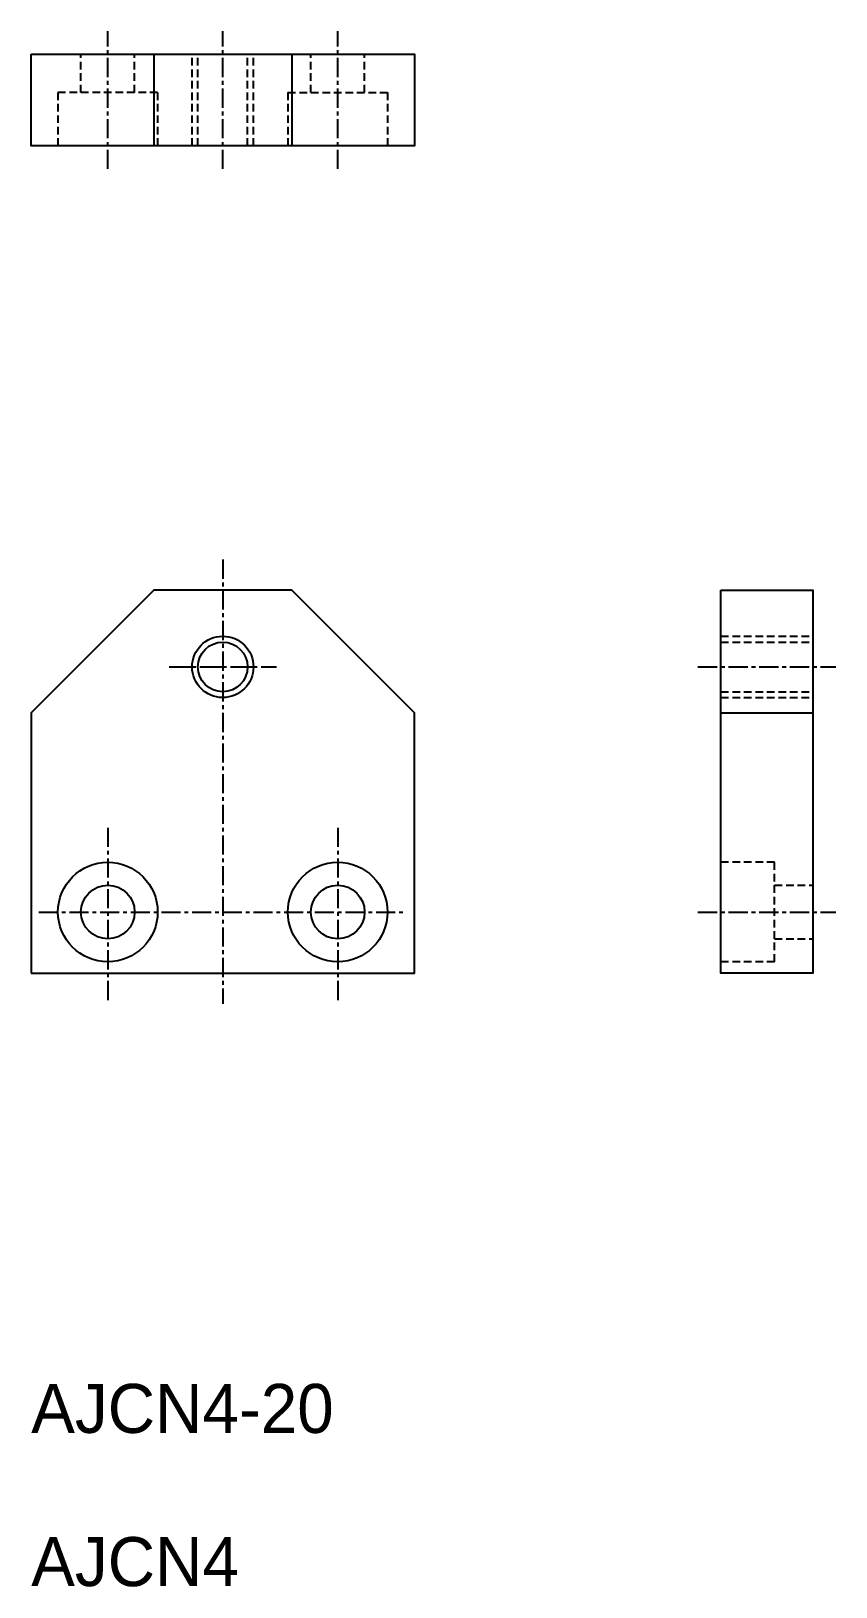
# Model space of a CAD drawing. Extents: x -2926 to -2874, y -969 to -867.
import ezdxf

# ---------------------------------------------------------------- set-up
doc = ezdxf.new("R2010")
doc.units = 0
doc.linetypes.add('CENTER', pattern=[2, 1.25, -0.25, 0.25, -0.25])
doc.linetypes.add('DASHED', pattern=[0.75, 0.5, -0.25])
doc.layers.get('0').update_dxf_attribs({"linetype": 'CONTINUOUS'})
doc.layers.add('CENTER', color=1, linetype='CENTER')

msp = doc.modelspace()

# ---------------------------------------------------------------- linework, layer by layer
at = {"color": 3, "linetype": 'DASHED'}
for p, q in [((-2922.75, -871.4), (-2922.75, -868.9)), ((-2919.25, -871.4), (-2919.25, -868.9)), ((-2915.5, -874.9), (-2915.5, -868.9)), ((-2915.12, -874.9), (-2915.12, -868.9)), ((-2911.88, -874.9), (-2911.88, -868.9)), ((-2911.5, -874.9), (-2911.5, -868.9)), ((-2907.75, -871.4), (-2907.75, -868.9)), ((-2904.25, -871.4), (-2904.25, -868.9)), ((-2924.25, -871.4), (-2924.25, -874.9)), ((-2917.75, -871.4), (-2924.25, -871.4)), ((-2917.75, -871.4), (-2917.75, -874.9)), ((-2909.25, -871.4), (-2902.75, -871.4)), ((-2909.25, -871.4), (-2909.25, -874.9)), ((-2902.75, -871.4), (-2902.75, -874.9)), ((-2881, -906.9), (-2875, -906.9)), ((-2881, -907.28), (-2875, -907.28)), ((-2881, -910.52), (-2875, -910.52)), ((-2881, -910.9), (-2875, -910.9)), ((-2877.5, -921.65), (-2881, -921.65)), ((-2877.5, -928.15), (-2877.5, -921.65)), ((-2877.5, -923.15), (-2875, -923.15)), ((-2877.5, -926.65), (-2875, -926.65)), ((-2877.5, -928.15), (-2881, -928.15))]:
    msp.add_line(p, q, dxfattribs=at)
at = {"color": 7, "linetype": 'CONTINUOUS'}
for p, q in [((-2918, -868.9), (-2918, -874.9)), ((-2909, -868.9), (-2909, -874.9)), ((-2881, -911.9), (-2875, -911.9))]:
    msp.add_line(p, q, dxfattribs=at)
for points in [[(-2926, -868.9), (-2901, -868.9), (-2901, -874.9), (-2926, -874.9)], [(-2926, -928.9), (-2901, -928.9), (-2901, -911.9), (-2909, -903.9), (-2918, -903.9), (-2926, -911.9)], [(-2881, -903.9), (-2875, -903.9), (-2875, -928.9), (-2881, -928.9)]]:
    msp.add_lwpolyline(points, close=True, dxfattribs=at)
at = {"color": 3, "linetype": 'CONTINUOUS'}
msp.add_circle((-2913.5, -908.9), 2, dxfattribs=at)
at = {"color": 7, "linetype": 'CONTINUOUS'}
for centre, radius in [((-2913.5, -908.9), 1.62), ((-2921, -924.9), 3.25), ((-2906, -924.9), 3.25), ((-2921, -924.9), 1.75), ((-2906, -924.9), 1.75)]:
    msp.add_circle(centre, radius, dxfattribs=at)
at = {"layer": 'CENTER', "color": 1, "linetype": 'CENTER'}
for p, q in [((-2921, -876.4), (-2921, -867.4)), ((-2913.5, -876.4), (-2913.5, -867.4)), ((-2906, -876.4), (-2906, -867.4)), ((-2913.5, -901.9), (-2913.5, -930.9)), ((-2917, -908.9), (-2910, -908.9)), ((-2916.5, -908.9), (-2910.5, -908.9)), ((-2882.5, -908.9), (-2873.5, -908.9)), ((-2921, -919.4), (-2921, -930.9)), ((-2906, -919.4), (-2906, -930.9)), ((-2925.5, -924.9), (-2901.5, -924.9)), ((-2882.5, -924.9), (-2873.5, -924.9))]:
    msp.add_line(p, q, dxfattribs=at)

# ---------------------------------------------------------------- texts
at = {"color": 7, "linetype": 'CONTINUOUS'}
for s, p in [('AJCN4-20', (-2926, -958.9)), ('AJCN4', (-2926, -968.9))]:
    msp.add_text(s, height=3.2, dxfattribs=at).set_placement(p)

doc.saveas('drawing.dxf')
